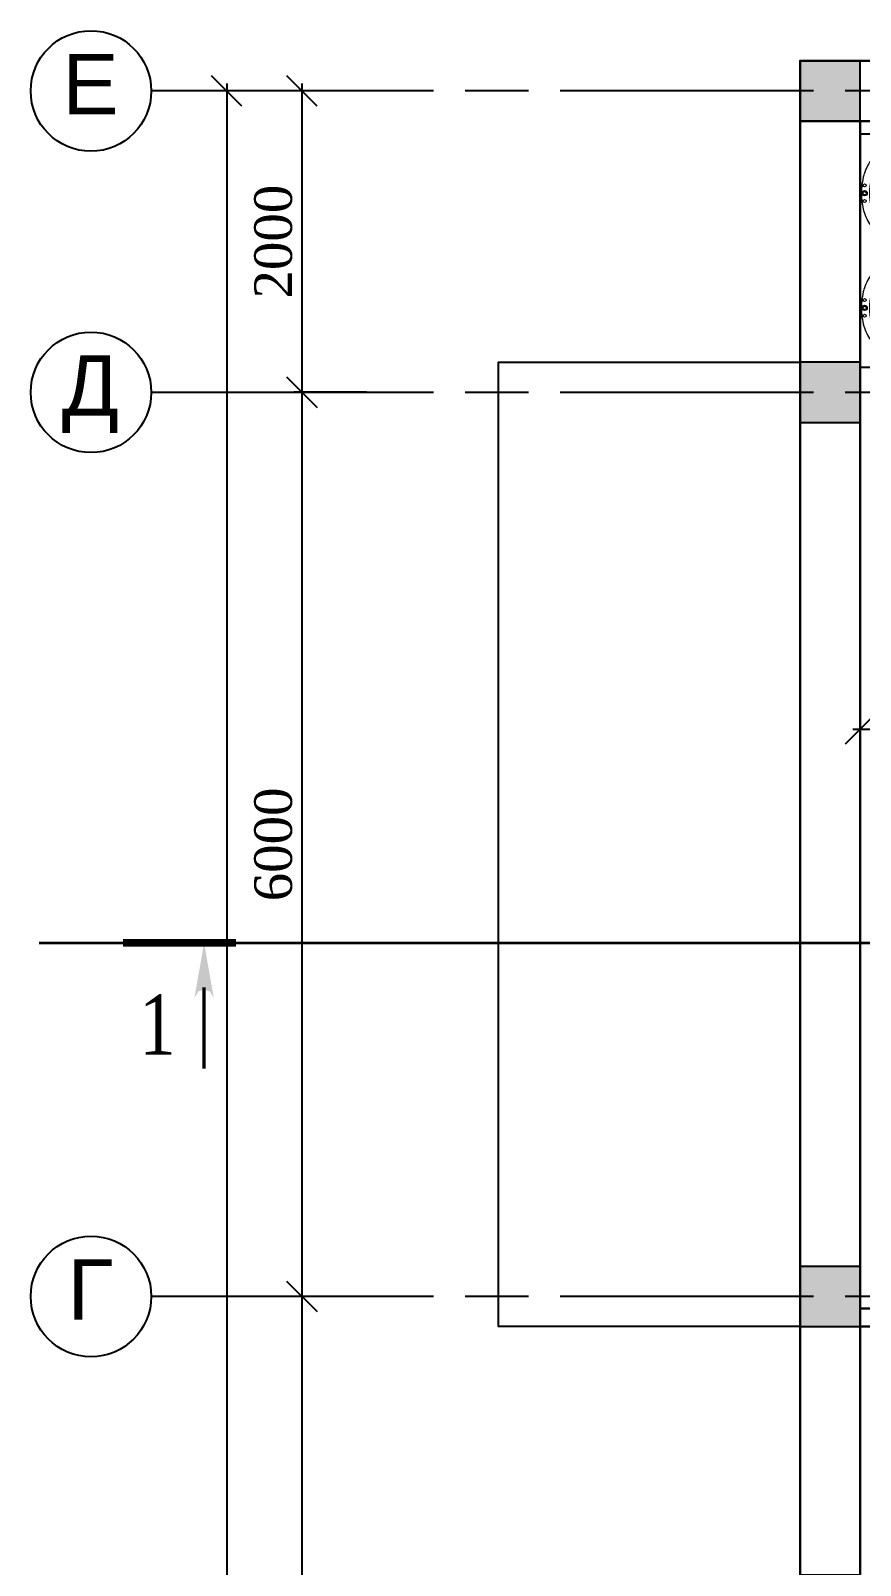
# Model space of a CAD drawing. Header units: inches. Extents: x 2870606 to 3671143, y -733551 to -473558.
# Drawn here: x 3124859 to 3130363, y -595129 to -584945 of the extents above; entities that cross this region are included whole.
import ezdxf

# ---------------------------------------------------------------- set-up
doc = ezdxf.new("R2010")
doc.units = ezdxf.units.IN
doc.header["$MEASUREMENT"] = 0
doc.linetypes.add('ACAD_ISO08W100', pattern=[36, 24, -3, 6, -3])
doc.styles.add('J~stule', font='dutch.ttf')
doc.styles.add('style1', font='times.ttf')
doc.styles.add('стиль3', font='arial.ttf', dxfattribs={"height": 250})
doc.dimstyles.new('J~style', dxfattribs={"dimscale": 100, "dimtxt": 2.5, "dimasz": 2, "dimexe": 0.55, "dimexo": 0.725, "dimtad": 1, "dimdec": 0, "dimdsep": 46, "dimtxsty": 'J~stule', "dimblk": 'OBLIQUE', "dimcen": 2, "dimdle": 0.5, "dimadec": 0, "dimazin": 0, "dimtfac": 1, "dimtdec": 0, "dimtmove": 0, "dimatfit": 3, "dimfxl": 1, "dimarcsym": 0})

# ---------------------------------------------------------------- blocks, each defined once
blk = doc.blocks.new('_Oblique')
at = {"color": 0, "linetype": 'ByBlock', "lineweight": -2}
blk.add_line((-0.5, -0.5), (0.5, 0.5), dxfattribs=at)
blk = doc.blocks.new('*D180')
at = {"color": 0, "lineweight": -2, "transparency": 16777216}
for p, q in [((3126659, -599395), (3126659, -593295)), ((3127086, -593345), (3126604, -593345)), ((3127086, -599345), (3126604, -599345))]:
    blk.add_line(p, q, dxfattribs=at)
at = {"layer": 'Defpoints', "color": 0, "lineweight": 35, "transparency": 16777216}
for p in [(3126659, -593345), (3127159, -593345), (3127159, -599345)]:
    blk.add_point(p, dxfattribs=at)
at = {"color": 0, "lineweight": -2, "transparency": 16777216, "xscale": 200, "yscale": 200, "zscale": 200}
for p, rotation in [((3126659, -593345), 90), ((3126659, -599345), 270)]:
    blk.add_blockref('_Oblique', p, dxfattribs=dict(at, rotation=rotation))
at = {"color": 0, "transparency": 16777216, "insert": (3126469, -596345), "char_height": 250, "attachment_point": 5, "rotation": 90, "style": 'J~stule'}
blk.add_mtext('6000', dxfattribs=at)
blk = doc.blocks.new('*D181')
at = {"color": 0, "lineweight": -2, "transparency": 16777216}
for p, q in [((3126659, -593395), (3126659, -587295)), ((3127086, -587345), (3126604, -587345)), ((3127086, -593345), (3126604, -593345))]:
    blk.add_line(p, q, dxfattribs=at)
at = {"layer": 'Defpoints', "color": 0, "lineweight": 35, "transparency": 16777216}
for p in [(3126659, -587345), (3127159, -587345), (3127159, -593345)]:
    blk.add_point(p, dxfattribs=at)
at = {"color": 0, "lineweight": -2, "transparency": 16777216, "xscale": 200, "yscale": 200, "zscale": 200}
for p, rotation in [((3126659, -587345), 90), ((3126659, -593345), 270)]:
    blk.add_blockref('_Oblique', p, dxfattribs=dict(at, rotation=rotation))
at = {"color": 0, "transparency": 16777216, "insert": (3126469, -590345), "char_height": 250, "attachment_point": 5, "rotation": 90, "style": 'J~stule'}
blk.add_mtext('6000', dxfattribs=at)
blk = doc.blocks.new('*D182')
at = {"color": 0, "lineweight": -2, "transparency": 16777216}
for p, q in [((3127086, -585345), (3126604, -585345)), ((3126659, -587395), (3126659, -585295)), ((3127086, -587345), (3126604, -587345))]:
    blk.add_line(p, q, dxfattribs=at)
at = {"layer": 'Defpoints', "color": 0, "lineweight": 35, "transparency": 16777216}
for p in [(3126659, -585345), (3127159, -585345), (3127159, -587345)]:
    blk.add_point(p, dxfattribs=at)
at = {"color": 0, "lineweight": -2, "transparency": 16777216, "xscale": 200, "yscale": 200, "zscale": 200}
for p, rotation in [((3126659, -585345), 90), ((3126659, -587345), 270)]:
    blk.add_blockref('_Oblique', p, dxfattribs=dict(at, rotation=rotation))
at = {"color": 0, "transparency": 16777216, "insert": (3126469, -586345), "char_height": 250, "attachment_point": 5, "rotation": 90, "style": 'J~stule'}
blk.add_mtext('2000', dxfattribs=at)
blk = doc.blocks.new('*D183')
at = {"color": 0, "lineweight": -2, "transparency": 16777216}
for p, q in [((3127086, -585345), (3126104, -585345)), ((3126159, -585295), (3126159, -608395)), ((3127086, -608345), (3126104, -608345))]:
    blk.add_line(p, q, dxfattribs=at)
at = {"layer": 'Defpoints', "color": 0, "lineweight": 35, "transparency": 16777216}
for p in [(3127159, -585345), (3126159, -608345), (3127159, -608345)]:
    blk.add_point(p, dxfattribs=at)
at = {"color": 0, "lineweight": -2, "transparency": 16777216, "xscale": 200, "yscale": 200, "zscale": 200}
for p, rotation in [((3126159, -585345), 90), ((3126159, -608345), 270)]:
    blk.add_blockref('_Oblique', p, dxfattribs=dict(at, rotation=rotation))
at = {"color": 0, "transparency": 16777216, "insert": (3125969, -596845), "char_height": 250, "attachment_point": 5, "rotation": 90, "style": 'J~stule'}
blk.add_mtext('23000', dxfattribs=at)
blk = doc.blocks.new('hfhfrt')
at = {"lineweight": 13}
blk.add_line((1120341, -286193), (1120341, -284643), dxfattribs=at)
at = {"color": 7}
for p, q in [((1120341, -284643), (1120680, -284643)), ((1120341, -286193), (1120680, -286193))]:
    blk.add_line(p, q, dxfattribs=at)
blk.add_line((1120780, -286093), (1120780, -284743))
at = {"lineweight": 13}
for centre, radius in [((1120370, -285038), 17.3), ((1120370, -284986), 9.72), ((1120370, -285038), 10.5), ((1120440, -285038), 23.1), ((1120440, -285038), 14.7), ((1120370, -285090), 9.72), ((1120370, -285747), 9.72), ((1120370, -285799), 17.3), ((1120370, -285799), 10.5), ((1120370, -285851), 9.72), ((1120440, -285799), 23.1), ((1120440, -285799), 14.7)]:
    blk.add_circle(centre, radius, dxfattribs=at)
for centre, radius, start, end in [((1120561, -284885), 152, 90, 120.6261), ((1120561, -284885), 152, 59.3739, 90), ((1120673, -285006), 321, 145.0207, 163.8377), ((1120605, -284958), 237, 120.6261, 145.0207), ((1120700, -285006), 294, 146.8349, 164.8534), ((1120596, -284967), 178, 122.8146, 147.2843), ((1120626, -284958), 206, 122.3676, 146.8349), ((1120554, -284901), 100, 90, 122.8146), ((1120580, -284885), 119, 90, 122.3676), ((1120554, -284901), 100, 57.1854, 90), ((1120580, -284885), 119, 57.6324, 90), ((1120511, -284967), 178, 32.7157, 57.1854), ((1120518, -284958), 237, 34.9793, 59.3739), ((1120533, -284958), 206, 33.1651, 57.6324), ((1120459, -285006), 294, 15.1466, 33.1651), ((1120449, -285006), 321, 16.1623, 34.9793), ((1120782, -285038), 434, 163.8377, 180), ((1120817, -285038), 415, 164.8534, 180), ((1120769, -285038), 367, 165.0999, 180), ((1120663, -285010), 258, 147.2843, 165.0999), ((1120445, -285010), 258, 14.9001, 32.7157), ((1120338, -285038), 367, 0, 14.9001), ((1120342, -285038), 415, 0, 15.1466), ((1120340, -285038), 434, 0, 16.1623), ((1120782, -285038), 434, 180, 196.1623), ((1120769, -285038), 367, 180, 194.9001), ((1120817, -285038), 415, 180, 195.1466), ((1120338, -285038), 367, 345.0999, 0), ((1120342, -285038), 415, 344.8534, 0), ((1120340, -285038), 434, 343.8377, 0), ((1120663, -285066), 258, 194.9001, 212.7157), ((1120700, -285070), 294, 195.1466, 213.1651), ((1120445, -285066), 258, 327.2843, 345.0999), ((1120459, -285070), 294, 326.8349, 344.8534), ((1120673, -285069), 321, 196.1623, 214.9793), ((1120605, -285117), 237, 214.9793, 239.3739), ((1120596, -285109), 178, 212.7157, 237.1854), ((1120626, -285118), 206, 213.1651, 237.6324), ((1120511, -285109), 178, 302.8146, 327.2843), ((1120518, -285117), 237, 300.6261, 325.0207), ((1120533, -285118), 206, 302.3676, 326.8349), ((1120449, -285069), 321, 325.0207, 343.8377), ((1120561, -285191), 152, 239.3739, 270), ((1120554, -285174), 100, 237.1854, 270), ((1120580, -285191), 119, 237.6324, 270), ((1120554, -285174), 100, 270, 302.8146), ((1120561, -285191), 152, 270, 300.6261), ((1120580, -285191), 119, 270, 302.3676), ((1120605, -285719), 237, 120.6261, 145.0207), ((1120626, -285719), 206, 122.3676, 146.8349), ((1120561, -285646), 152, 90, 120.6261), ((1120580, -285646), 119, 90, 122.3676), ((1120561, -285646), 152, 59.3739, 90), ((1120580, -285646), 119, 57.6324, 90), ((1120518, -285719), 237, 34.9793, 59.3739), ((1120533, -285719), 206, 33.1651, 57.6324), ((1120673, -285767), 321, 145.0207, 163.8377), ((1120663, -285771), 258, 147.2843, 165.0999), ((1120700, -285767), 294, 146.8349, 164.8534), ((1120596, -285728), 178, 122.8146, 147.2843), ((1120554, -285662), 100, 90, 122.8146), ((1120554, -285662), 100, 57.1854, 90), ((1120511, -285728), 178, 32.7157, 57.1854), ((1120445, -285771), 258, 14.9001, 32.7157), ((1120459, -285767), 294, 15.1466, 33.1651), ((1120449, -285767), 321, 16.1623, 34.9793), ((1120782, -285799), 434, 163.8377, 180), ((1120817, -285799), 415, 164.8534, 180), ((1120769, -285799), 367, 165.0999, 180), ((1120338, -285799), 367, 0, 14.9001), ((1120342, -285799), 415, 0, 15.1466), ((1120340, -285799), 434, 0, 16.1623), ((1120782, -285799), 434, 180, 196.1623), ((1120769, -285799), 367, 180, 194.9001), ((1120817, -285799), 415, 180, 195.1466), ((1120338, -285799), 367, 345.0999, 0), ((1120342, -285799), 415, 344.8534, 0), ((1120340, -285799), 434, 343.8377, 0), ((1120673, -285830), 321, 196.1623, 214.9793), ((1120663, -285827), 258, 194.9001, 212.7157), ((1120700, -285831), 294, 195.1466, 213.1651), ((1120596, -285870), 178, 212.7157, 237.1854), ((1120511, -285870), 178, 302.8146, 327.2843), ((1120445, -285827), 258, 327.2843, 345.0999), ((1120459, -285831), 294, 326.8349, 344.8534), ((1120449, -285830), 321, 325.0207, 343.8377), ((1120605, -285878), 237, 214.9793, 239.3739), ((1120626, -285879), 206, 213.1651, 237.6324), ((1120554, -285935), 100, 237.1854, 270), ((1120580, -285952), 119, 237.6324, 270), ((1120554, -285935), 100, 270, 302.8146), ((1120580, -285952), 119, 270, 302.3676), ((1120518, -285878), 237, 300.6261, 325.0207), ((1120533, -285879), 206, 302.3676, 326.8349), ((1120561, -285952), 152, 239.3739, 270), ((1120561, -285952), 152, 270, 300.6261)]:
    blk.add_arc(centre, radius, start, end, dxfattribs=at)
at = {"color": 7}
for centre, start, end in [((1120680, -284743), 0, 90), ((1120680, -286093), 270, 0)]:
    blk.add_arc(centre, 100, start, end, dxfattribs=at)
blk = doc.blocks.new('*D235')
at = {"color": 0, "lineweight": -2, "transparency": 16777216}
for p, q in [((3130363, -589306), (3130363, -589636)), ((3133103, -589306), (3133103, -589636)), ((3130313, -589581), (3133153, -589581))]:
    blk.add_line(p, q, dxfattribs=at)
at = {"layer": 'Defpoints', "color": 0, "lineweight": 35, "transparency": 16777216}
for p in [(3130363, -589233), (3133103, -589233), (3133103, -589581)]:
    blk.add_point(p, dxfattribs=at)
at = {"color": 0, "lineweight": -2, "transparency": 16777216, "xscale": 200, "yscale": 200, "zscale": 200, "rotation": 180}
blk.add_blockref('_Oblique', (3130363, -589581), dxfattribs=at)
at = {"color": 0, "lineweight": -2, "transparency": 16777216, "xscale": 200, "yscale": 200, "zscale": 200}
blk.add_blockref('_Oblique', (3133103, -589581), dxfattribs=at)
at = {"color": 0, "transparency": 16777216, "insert": (3131733, -589391), "char_height": 250, "attachment_point": 5, "style": 'J~stule'}
blk.add_mtext('2740', dxfattribs=at)

msp = doc.modelspace()

# ---------------------------------------------------------------- hatches: boundary and pattern name
h = msp.add_hatch(color=256)
h.dxf.hatch_style = 1
h.paths.add_polyline_path([(3130363.36, -585545.19), (3130363.36, -585145.19), (3129963.36, -585145.19), (3129963.36, -585545.19)])
h = msp.add_hatch(color=256)
h.dxf.hatch_style = 1
h.paths.add_polyline_path([(3129963.36, -587145.19), (3129963.36, -587545.19), (3130363.36, -587545.19), (3130363.36, -587145.19)])
h = msp.add_hatch(color=256)
h.dxf.hatch_style = 1
h.paths.add_polyline_path([(3130363.36, -593545.19), (3130363.36, -593145.19), (3129963.36, -593145.19), (3129963.36, -593545.19)])

# ---------------------------------------------------------------- linework, layer by layer
at = {"linetype": 'Continuous'}
for p, q in [((3127158.59, -585345.19), (3125658.59, -585345.19)), ((3127158.59, -587345.19), (3125658.59, -587345.19)), ((3127158.59, -593345.19), (3125658.59, -593345.19))]:
    msp.add_line(p, q, dxfattribs=at)
at = {"color": 252, "linetype": 'ACAD_ISO08W100', "ltscale": 70}
for p, q in [((3193052.28, -585345.19), (3127158.59, -585345.19)), ((3193052.28, -587345.19), (3127158.59, -587345.19)), ((3193052.28, -593345.19), (3127158.59, -593345.19))]:
    msp.add_line(p, q, dxfattribs=at)
at = {"color": 1, "lineweight": 35}
msp.add_line((3124914.2, -590998.85), (3194717.55, -590998.85), dxfattribs=at)
at = {"lineweight": 30}
for p, q in [((3133103.36, -593425.19), (3130363.36, -593425.19)), ((3134563.36, -593545.19), (3130363.36, -593545.19))]:
    msp.add_line(p, q, dxfattribs=at)
for points in [[(3129963.36, -587145.19), (3129963.36, -585145.19), (3130913.36, -585145.19)], [(3130363.36, -587545.19), (3130363.36, -585545.19), (3130913.36, -585545.19)]]:
    msp.add_lwpolyline(points, dxfattribs=at)
for points in [[(3129963.36, -585145.19), (3129963.36, -585545.19), (3130363.36, -585545.19), (3130363.36, -585145.19)], [(3130363.36, -587545.19), (3130363.36, -587145.19), (3129963.36, -587145.19), (3129963.36, -587545.19)], [(3129963.36, -593145.19), (3129963.36, -593545.19), (3130363.36, -593545.19), (3130363.36, -593145.19)]]:
    msp.add_lwpolyline(points, close=True)
msp.add_lwpolyline([(3129963.36, -585545.19), (3130363.36, -585545.19), (3130363.36, -595195.19), (3129963.36, -595195.19)], close=True, dxfattribs=at)
msp.add_lwpolyline([(3129963.36, -593545.19), (3127963.36, -593545.19), (3127963.36, -587145.19), (3129963.36, -587145.19)])
for points, const_width in [([(3126220.43, -590998.85), (3125470.43, -590998.85)], 50), ([(3126220.43, -590998.85), (3125470.43, -590998.85)], 50), ([(3126009.17, -591294.58), (3126009.17, -591833.91)], 22.5), ([(3126009.17, -591294.58), (3126009.17, -591833.91)], 22.5)]:
    msp.add_lwpolyline(points, dxfattribs=dict(const_width=const_width))
at = {"linetype": 'Continuous'}
for centre in [(3125258.59, -585345.19), (3125258.59, -587345.19), (3125258.59, -593345.19)]:
    msp.add_circle(centre, 400, dxfattribs=at)
for points in [[(3126009.17, -590998.85), (3125944.91, -591363.28), (3126009.17, -591309.36), (3125971.47, -591321.35)], [(3126009.17, -590998.85), (3125944.91, -591363.28), (3126009.17, -591309.36), (3125971.47, -591321.35)], [(3126009.17, -590998.85), (3126009.17, -591309.36), (3126073.43, -591363.28), (3126046.86, -591321.35)], [(3126009.17, -590998.85), (3126009.17, -591309.36), (3126073.43, -591363.28), (3126046.86, -591321.35)]]:
    msp.add_solid(points)

# ---------------------------------------------------------------- block references
at = {"color": 4}
msp.add_blockref('hfhfrt', (2010022.28, -300985.79), dxfattribs=at)

# ---------------------------------------------------------------- texts
at = {"style": 'style1', "width": 0.8}
msp.add_text('1', height=400, dxfattribs=at).set_placement((3125578.43, -591740.13))
at = {"linetype": 'Continuous', "char_height": 400, "attachment_point": 2, "style": 'стиль3'}
for s, insert in [('Е', (3125254.68, -585099.21)), ('Д', (3125254.68, -587099.21)), ('Г', (3125254.68, -593099.21))]:
    msp.add_mtext(s, dxfattribs=dict(at, insert=insert))

# ---------------------------------------------------------------- dimensions: what is measured, and where the dimension line sits
for base, p1, p2, picture, middle in [((3126158.59, -608345.19), (3127158.59, -585345.19), (3127158.59, -608345.19), '*D183', (3125968.57, -596845.19)), ((3126658.59, -585345.19), (3127158.59, -587345.19), (3127158.59, -585345.19), '*D182', (3126468.57, -586345.19)), ((3126658.59, -587345.19), (3127158.59, -593345.19), (3127158.59, -587345.19), '*D181', (3126468.57, -590345.19)), ((3126658.59, -593345.19), (3127158.59, -599345.19), (3127158.59, -593345.19), '*D180', (3126468.57, -596345.19))]:
    dim = msp.add_linear_dim(base=base, p1=p1, p2=p2, angle=90, dimstyle='J~style', override={"dimdec": 1, "dimtdec": 1})
    dim.commit()
    dim.dimension.update_dxf_attribs({"geometry": picture, "text_midpoint": middle})
dim = msp.add_linear_dim(base=(3133103.36, -589581.33), p1=(3130363.36, -589233.02), p2=(3133103.36, -589233.02), dimstyle='J~style', override={"dimdec": 1, "dimtdec": 1})
dim.commit()
dim.dimension.update_dxf_attribs({"geometry": '*D235', "text_midpoint": (3131733.36, -589391.31)})

doc.saveas('drawing.dxf')
